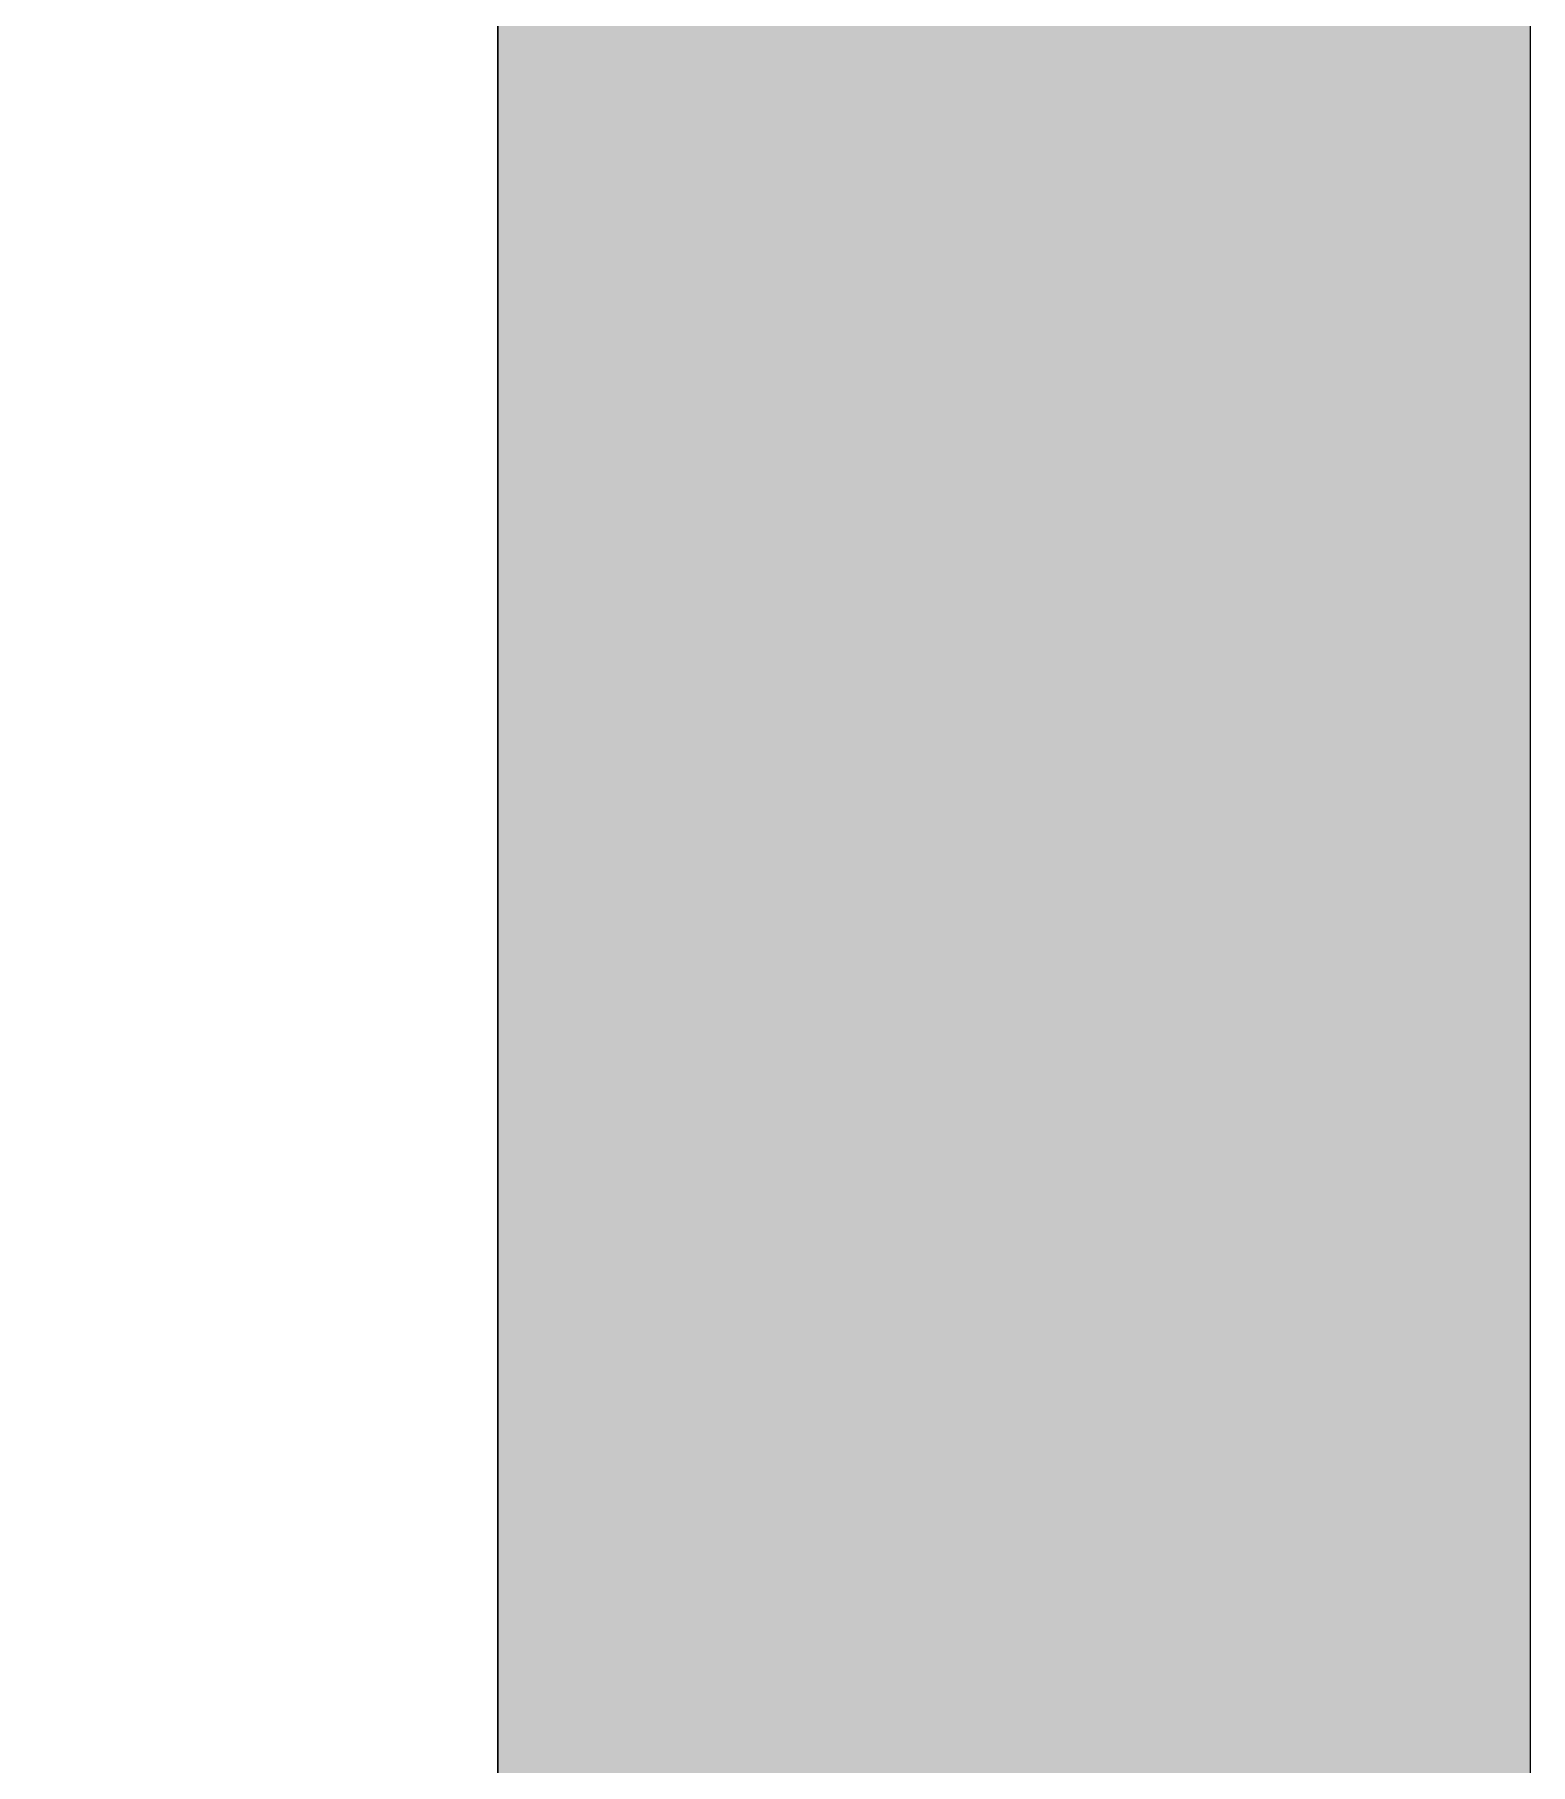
# Model space of a CAD drawing. Header units: millimetres. Extents: x -164500 to 426394, y -23753 to 102118.
# Drawn here: x 148873.15 to 148902.12, y 81884.61 to 81918.11 of the extents above; entities that cross this region are included whole.
import ezdxf

# ---------------------------------------------------------------- set-up
doc = ezdxf.new("R2010")
doc.units = ezdxf.units.MM
doc.linetypes.add('Осевая', pattern=[6350, 1270, -952.5, 3175, -952.5])
for name, color, linetype, lineweight in [('A-FLOR', 7, 'Continuous', 9), ('A-WALL', 7, 'Continuous', 5), ('I-WALL', 7, 'Continuous', 5), ('Оси-2', 7, 'Осевая', 9)]:
    doc.layers.add(name, color=color, linetype=linetype, lineweight=lineweight)

# ---------------------------------------------------------------- blocks, each defined once
blk = doc.blocks.new('2floor')
at = {"layer": 'I-WALL'}
h = blk.add_hatch(dxfattribs=at)
h.set_pattern_fill('FP_1', color=256, style=0, pattern_type=2)
h.set_pattern_definition([(45, (148772.12, 0), (-114.0493, 114.0493), []), (45, (148886.17, 0), (-114.0493, 114.0493), [201.612, -40.322, 6.706, -33.617])])
h.paths.add_polyline_path([(148662.123, -100), (148882.123, -100), (148882.123, 5220), (148662.123, 5220), (148662.123, 594.232)])
h.paths.add_polyline_path([(148662.123, 7320), (148882.123, 7320), (148882.123, 7900), (148662.123, 7900), (148662.123, 7773.19)])
h = blk.add_hatch(dxfattribs=at)
h.set_pattern_fill('FP_191', color=256, style=0, pattern_type=2)
h.set_pattern_definition([(0, (148772.123, 0), (243.84, 60.96), [20.117, -162.763, 20.117, -162.763, -975.36]), (0, (148772.123, 0), (243.84, 60.96), [-365.76, 20.117, -345.643, 20.117, -162.763, -426.72]), (0, (148772.123, 0), (243.84, 60.96), [-914.4, 20.117, -101.803, 20.117, -284.683]), (120, (148863.563, 30.48), (-174.7129, 180.69163), [20.117, -162.763, 20.117, -162.763, -975.36]), (120, (148863.563, 30.48), (-174.7129, 180.69163), [-365.76, 20.117, -345.643, 20.117, -162.763, -426.72]), (120, (148863.563, 30.48), (-174.7129, 180.69163), [-914.4, 20.117, -101.803, 20.117, -284.683]), (240, (148894.043, 152.4), (-69.1271, -241.65163), [20.117, -162.763, 20.117, -162.763, -975.36]), (240, (148894.043, 152.4), (-69.1271, -241.65163), [-365.76, 20.117, -345.643, 20.117, -162.763, -426.72]), (240, (148894.043, 152.4), (-69.1271, -241.65163), [-914.4, 20.117, -101.803, 20.117, -284.683])])
h.paths.add_polyline_path([(148882.123, 120), (148902.123, 120), (148902.123, 5220), (148882.123, 5220), (148882.123, 140)])
h.paths.add_polyline_path([(148882.123, 7320), (148902.123, 7320), (148902.123, 7659), (148882.123, 7659.772)])
at = {"layer": 'A-FLOR'}
blk.add_line((148902.123, 5520), (148902.123, 7659), dxfattribs=at)
at = {"layer": 'A-WALL'}
blk.add_line((148882.123, 7680), (148882.123, 7320), dxfattribs=at)
at = {"layer": 'Оси-2'}
blk.add_line((148882.123, 3093.741), (148882.123, 10380), dxfattribs=at)

msp = doc.modelspace()

# ---------------------------------------------------------------- block references
msp.add_blockref('2floor', (0, 74539.358))

doc.saveas('drawing.dxf')
